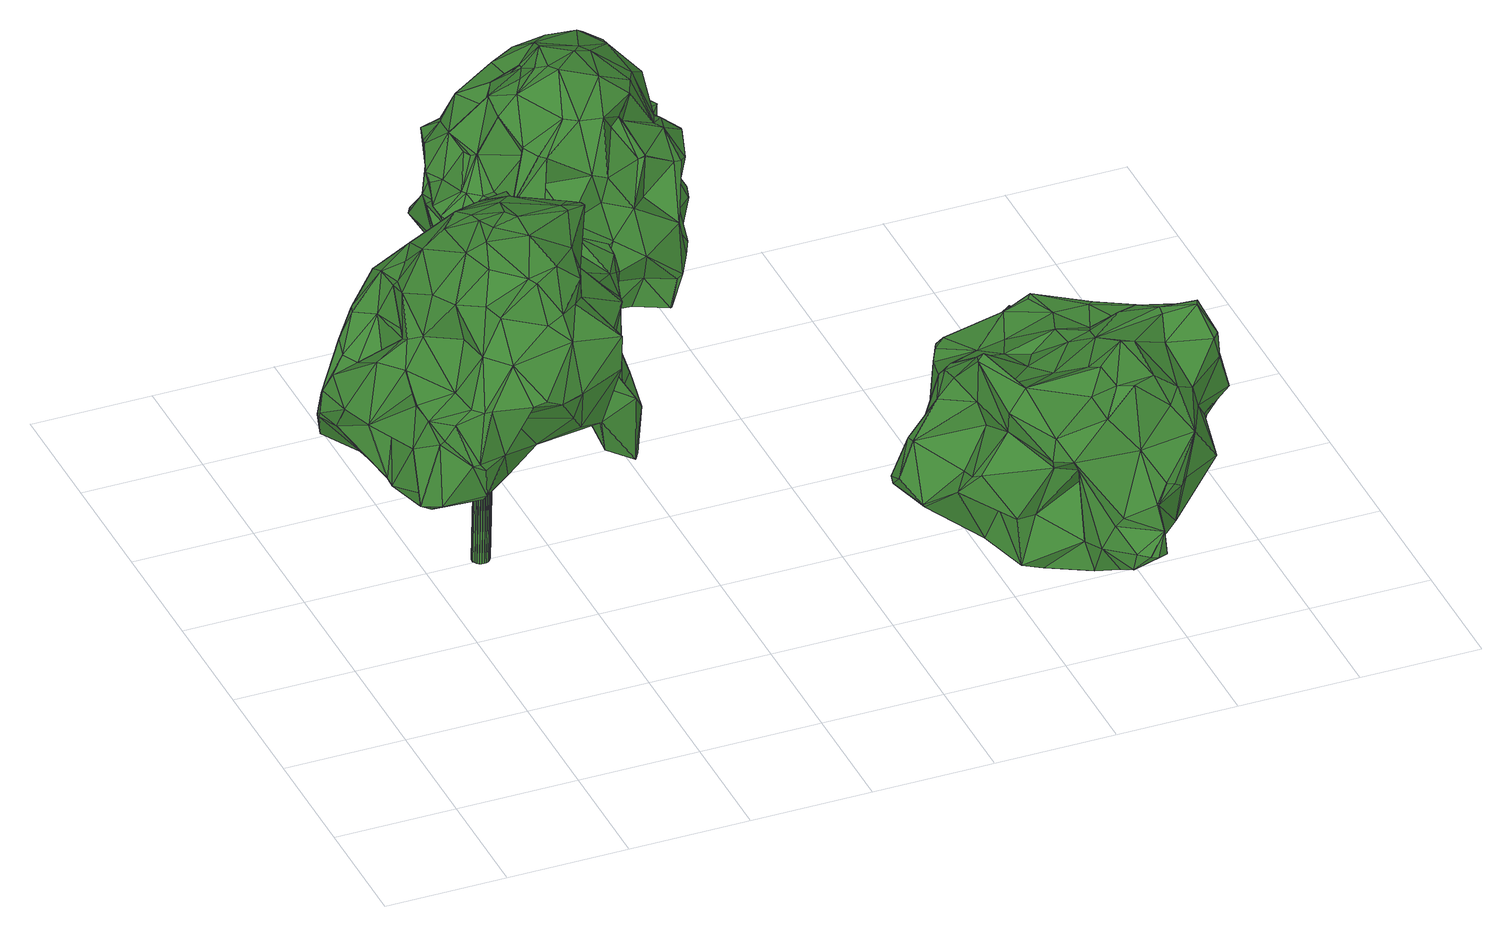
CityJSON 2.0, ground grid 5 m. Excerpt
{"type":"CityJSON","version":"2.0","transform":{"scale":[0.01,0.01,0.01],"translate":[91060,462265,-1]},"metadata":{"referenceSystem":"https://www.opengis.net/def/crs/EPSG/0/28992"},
"CityObjects":{
"tree1":{"type":"SolitaryVegetationObject","attributes":{"gtid":133,"crown_width_m":12.19,"crown_median_z":8.78,"trunk_H_m":8.76,"trunk_DBH_m":0.716,"trunk_radius_m":0.358,"trunk_base_height_m":0.02,"original_gtid":"137"},"geometry":[{"type":"Solid","lod":"3","boundaries":[[[[0,1,2]],[[3,4,5]],[[6,7,8]],[[9,10,11]],[[12,13,14]],[[15,16,17]],[[18,19,20]],[[21,20,19]],[[22,23,24]],[[25,26,27]],[[28,29,30]],[[31,32,33]],[[34,35,5]],[[36,37,38]],[[39,40,41]],[[42,43,44]],[[45,46,47]],[[48,49,50]],[[51,52,53]],[[54,55,0]],[[56,57,58]],[[59,57,56]],[[15,17,60]],[[61,62,63]],[[64,65,8]],[[64,8,66]],[[4,3,67]],[[68,69,70]],[[71,72,73]],[[61,5,74]],[[51,75,76]],[[77,78,79]],[[80,81,82]],[[83,84,85]],[[43,86,44]],[[67,31,33]],[[67,3,31]],[[87,88,89]],[[90,91,92]],[[93,94,95]],[[96,97,23]],[[96,23,22]],[[4,98,99]],[[100,101,102]],[[103,83,85]],[[73,104,105]],[[106,22,107]],[[94,108,109]],[[108,110,111]],[[112,113,114]],[[115,106,116]],[[117,103,85]],[[24,118,119]],[[18,20,120]],[[121,18,120]],[[103,122,123]],[[124,65,125]],[[43,41,40]],[[126,127,80]],[[127,126,128]],[[40,86,43]],[[129,130,39]],[[131,132,133]],[[134,135,69]],[[136,135,134]],[[137,138,139]],[[47,140,45]],[[133,141,131]],[[142,143,144]],[[42,145,43]],[[30,131,28]],[[146,147,148]],[[148,32,31]],[[149,150,151]],[[30,150,131]],[[39,130,40]],[[152,153,55]],[[82,154,80]],[[112,155,113]],[[156,145,154]],[[44,86,40]],[[13,12,78]],[[157,21,158]],[[159,81,80]],[[160,161,47]],[[115,116,134]],[[162,65,124]],[[163,164,165]],[[107,116,106]],[[115,69,68]],[[134,69,115]],[[18,151,150]],[[156,154,166]],[[150,30,18]],[[149,151,11]],[[21,167,139]],[[21,139,168]],[[134,163,169]],[[9,121,120]],[[11,151,121]],[[11,121,9]],[[18,121,151]],[[170,76,100]],[[47,46,160]],[[150,149,132]],[[150,132,131]],[[32,171,33]],[[165,164,172]],[[110,108,94]],[[136,134,169]],[[14,46,45]],[[163,165,144]],[[169,163,144]],[[173,74,174]],[[175,176,102]],[[120,177,9]],[[97,177,120]],[[25,27,178]],[[179,180,181]],[[115,127,106]],[[144,165,142]],[[105,71,73]],[[178,161,25]],[[182,183,184]],[[105,185,71]],[[186,187,87]],[[116,119,134]],[[163,134,119]],[[188,37,36]],[[179,130,180]],[[9,177,189]],[[146,5,35]],[[68,127,115]],[[169,188,117]],[[190,12,191]],[[62,192,63]],[[193,194,178]],[[5,4,74]],[[195,181,180]],[[191,17,16]],[[196,84,135]],[[174,25,161]],[[129,197,130]],[[190,38,198]],[[182,199,137]],[[63,182,61]],[[28,200,201]],[[28,131,200]],[[131,141,200]],[[38,202,15]],[[191,16,190]],[[202,190,16]],[[198,38,37]],[[38,15,36]],[[203,204,205]],[[128,205,204]],[[132,149,206]],[[201,29,28]],[[66,207,64]],[[160,208,14]],[[149,11,206]],[[55,153,209]],[[200,210,201]],[[211,51,49]],[[212,49,51]],[[114,213,156]],[[48,84,83]],[[185,214,10]],[[105,214,185]],[[133,132,214]],[[215,216,217]],[[165,172,142]],[[142,172,20]],[[218,139,138]],[[189,177,92]],[[20,219,120]],[[172,219,20]],[[15,60,36]],[[172,220,219]],[[221,222,2]],[[223,75,224]],[[20,21,168]],[[65,64,209]],[[114,225,41]],[[56,58,226]],[[198,79,190]],[[227,138,79]],[[214,206,10]],[[41,228,39]],[[142,20,168]],[[192,229,137]],[[228,41,225]],[[181,90,230]],[[182,63,199]],[[96,204,92]],[[90,204,230]],[[55,231,152]],[[46,208,160]],[[48,232,84]],[[48,83,123]],[[36,122,188]],[[233,234,235]],[[50,81,48]],[[15,202,16]],[[236,237,211]],[[225,238,228]],[[41,213,114]],[[223,100,75]],[[171,66,8]],[[0,239,54]],[[161,160,13]],[[122,36,60]],[[64,1,209]],[[127,128,106]],[[160,14,13]],[[104,73,240]],[[99,98,187]],[[102,101,89]],[[195,180,130]],[[51,241,212]],[[74,26,174]],[[242,56,54]],[[243,233,221]],[[41,43,213]],[[92,204,90]],[[17,191,244]],[[45,245,246]],[[93,110,94]],[[247,109,248]],[[113,249,226]],[[99,187,74]],[[74,187,26]],[[126,80,154]],[[209,0,55]],[[145,42,250]],[[126,250,42]],[[10,206,11]],[[172,164,118]],[[178,194,161]],[[47,161,194]],[[14,208,46]],[[148,31,146]],[[251,81,50]],[[166,81,251]],[[235,252,253]],[[235,253,221]],[[63,192,199]],[[198,143,227]],[[32,148,254]],[[162,255,65]],[[232,80,256]],[[232,256,70]],[[162,6,255]],[[162,102,6]],[[93,58,110]],[[71,257,72]],[[120,219,220]],[[93,226,58]],[[5,146,3]],[[31,3,146]],[[8,255,6]],[[258,128,126]],[[124,152,231]],[[226,95,228]],[[93,95,226]],[[259,260,248]],[[195,248,260]],[[231,162,124]],[[261,44,179]],[[261,179,181]],[[7,262,171]],[[7,171,8]],[[54,231,55]],[[97,96,92]],[[137,229,138]],[[79,138,229]],[[123,211,49]],[[123,49,48]],[[157,184,183]],[[114,113,226]],[[245,244,246]],[[127,256,80]],[[118,164,119]],[[254,148,243]],[[254,243,221]],[[38,190,202]],[[192,62,77]],[[199,192,137]],[[259,263,189]],[[100,76,75]],[[136,196,135]],[[171,262,33]],[[104,264,105]],[[43,145,213]],[[12,190,78]],[[114,226,238]],[[210,141,233]],[[188,169,143]],[[49,212,50]],[[181,203,261]],[[54,239,242]],[[158,21,265]],[[266,249,215]],[[113,215,249]],[[223,101,100]],[[259,91,90]],[[257,263,259]],[[257,259,109]],[[64,207,267]],[[77,13,78]],[[248,197,247]],[[209,1,0]],[[8,65,255]],[[39,95,129]],[[228,95,39]],[[79,78,190]],[[102,162,217]],[[158,265,30]],[[24,107,22]],[[235,104,240]],[[235,240,252]],[[254,171,32]],[[9,268,10]],[[185,10,268]],[[12,14,246]],[[12,246,191]],[[239,0,2]],[[239,2,222]],[[269,221,2]],[[34,184,35]],[[241,76,170]],[[227,79,198]],[[158,30,29]],[[171,207,66]],[[171,267,207]],[[171,254,267]],[[141,210,200]],[[109,111,72]],[[270,13,271]],[[222,221,253]],[[122,272,188]],[[203,181,230]],[[196,169,117]],[[128,203,205]],[[126,154,250]],[[152,125,153]],[[124,125,152]],[[209,125,65]],[[153,125,209]],[[233,235,221]],[[106,128,22]],[[261,203,128]],[[261,128,258]],[[273,210,233]],[[273,233,243]],[[274,24,23]],[[156,213,145]],[[40,130,179]],[[40,179,44]],[[102,217,100]],[[231,266,162]],[[215,162,266]],[[195,260,181]],[[181,260,90]],[[259,90,260]],[[132,206,214]],[[123,236,211]],[[37,188,143]],[[37,143,198]],[[170,100,217]],[[170,217,216]],[[27,186,178]],[[45,246,14]],[[33,262,67]],[[189,263,268]],[[185,268,263]],[[145,250,154]],[[42,261,258]],[[175,88,187]],[[34,61,184]],[[95,94,247]],[[270,271,174]],[[25,174,26]],[[109,72,257]],[[185,257,71]],[[120,220,97]],[[275,249,266]],[[228,238,226]],[[51,211,52]],[[128,204,22]],[[7,98,262]],[[148,210,273]],[[243,148,273]],[[147,210,148]],[[276,210,147]],[[29,201,210]],[[276,29,210]],[[51,76,241]],[[224,75,51]],[[51,53,224]],[[257,185,263]],[[237,52,211]],[[18,30,265]],[[147,146,35]],[[147,35,276]],[[215,217,162]],[[13,77,271]],[[158,35,157]],[[29,35,158]],[[276,35,29]],[[168,218,142]],[[77,229,192]],[[79,229,77]],[[122,60,123]],[[123,60,236]],[[112,114,251]],[[114,156,251]],[[277,97,220]],[[277,220,172]],[[259,248,109]],[[222,242,239]],[[267,269,2]],[[247,94,109]],[[95,197,129]],[[189,91,259]],[[92,91,189]],[[130,197,195]],[[248,195,197]],[[95,247,197]],[[74,4,99]],[[241,170,216]],[[113,216,215]],[[67,262,4]],[[58,57,110]],[[110,57,59]],[[137,139,167]],[[19,18,265]],[[19,265,21]],[[107,119,116]],[[23,97,277]],[[172,118,277]],[[163,119,164]],[[24,119,107]],[[278,236,60]],[[278,60,17]],[[182,184,61]],[[26,186,27]],[[187,186,26]],[[218,168,139]],[[143,218,227]],[[143,142,218]],[[246,244,191]],[[226,279,56]],[[275,226,249]],[[53,52,280]],[[237,280,52]],[[266,231,275]],[[70,135,84]],[[69,135,70]],[[61,281,62]],[[173,174,281]],[[173,281,61]],[[21,157,282]],[[21,282,167]],[[157,183,282]],[[34,5,61]],[[7,187,98]],[[258,126,42]],[[48,81,159]],[[133,264,141]],[[233,141,264]],[[233,264,234]],[[234,264,235]],[[104,235,264]],[[214,105,264]],[[214,264,133]],[[48,80,232]],[[48,159,80]],[[166,82,81]],[[70,256,68]],[[127,68,256]],[[175,102,89]],[[84,117,85]],[[196,117,84]],[[82,166,154]],[[89,88,175]],[[123,83,103]],[[84,232,70]],[[7,176,175]],[[251,156,166]],[[278,237,236]],[[275,231,279]],[[275,279,226]],[[178,87,193]],[[88,87,187]],[[59,242,252]],[[252,111,59]],[[167,183,137]],[[182,137,183]],[[183,167,282]],[[111,110,59]],[[59,56,242]],[[54,279,231]],[[56,279,54]],[[189,268,9]],[[223,283,193]],[[224,283,223]],[[140,283,224]],[[269,254,221]],[[242,253,252]],[[222,253,242]],[[173,61,74]],[[144,284,169]],[[143,169,284]],[[143,284,144]],[[175,187,7]],[[35,184,157]],[[6,176,7]],[[96,22,204]],[[186,87,178]],[[97,92,177]],[[136,169,196]],[[45,285,245]],[[274,23,118]],[[274,118,24]],[[23,286,118]],[[64,267,1]],[[227,218,138]],[[114,238,225]],[[212,155,50]],[[241,155,212]],[[216,155,241]],[[216,113,155]],[[112,251,155]],[[50,155,251]],[[109,108,111]],[[267,254,269]],[[98,4,262]],[[73,111,240]],[[252,240,111]],[[270,161,13]],[[161,270,174]],[[77,62,271]],[[281,174,271]],[[281,271,62]],[[286,277,118]],[[23,277,286]],[[244,280,17]],[[17,280,278]],[[237,278,280]],[[111,73,72]],[[245,280,244]],[[245,53,280]],[[122,103,272]],[[188,272,117]],[[117,272,103]],[[176,6,102]],[[89,101,87]],[[193,101,223]],[[87,101,193]],[[44,287,42]],[[261,287,44]],[[261,42,287]],[[230,204,203]],[[140,47,194]],[[1,267,2]],[[45,140,285]],[[245,285,53]],[[53,285,140]],[[224,53,140]],[[140,194,283]],[[193,283,194]],[[288,289,290]],[[288,290,291]],[[291,290,292]],[[291,292,293]],[[290,289,294]],[[290,294,292]],[[292,294,295]],[[292,295,293]],[[294,289,296]],[[294,296,295]],[[295,296,297]],[[295,297,293]],[[296,289,298]],[[296,298,297]],[[297,298,299]],[[297,299,293]],[[298,289,300]],[[298,300,299]],[[299,300,301]],[[299,301,293]],[[300,289,302]],[[300,302,301]],[[301,302,303]],[[301,303,293]],[[302,289,304]],[[302,304,303]],[[303,304,305]],[[303,305,293]],[[304,289,306]],[[304,306,305]],[[305,306,307]],[[305,307,293]],[[306,289,308]],[[306,308,307]],[[307,308,309]],[[307,309,293]],[[308,289,310]],[[308,310,309]],[[309,310,311]],[[309,311,293]],[[310,289,312]],[[310,312,311]],[[311,312,313]],[[311,313,293]],[[312,289,314]],[[312,314,313]],[[313,314,315]],[[313,315,293]],[[314,289,316]],[[314,316,315]],[[315,316,317]],[[315,317,293]],[[316,289,318]],[[316,318,317]],[[317,318,319]],[[317,319,293]],[[318,289,320]],[[318,320,319]],[[319,320,321]],[[319,321,293]],[[320,289,322]],[[320,322,321]],[[321,322,323]],[[321,323,293]],[[322,289,324]],[[322,324,323]],[[323,324,325]],[[323,325,293]],[[324,289,326]],[[324,326,325]],[[325,326,327]],[[325,327,293]],[[326,289,328]],[[326,328,327]],[[327,328,329]],[[327,329,293]],[[328,289,330]],[[328,330,329]],[[329,330,331]],[[329,331,293]],[[330,289,332]],[[330,332,331]],[[331,332,333]],[[331,333,293]],[[332,289,334]],[[332,334,333]],[[333,334,335]],[[333,335,293]],[[334,289,336]],[[334,336,335]],[[335,336,337]],[[335,337,293]],[[336,289,288]],[[336,288,337]],[[337,288,291]],[[337,291,293]]]]}]},
"tree2":{"type":"SolitaryVegetationObject","attributes":{"gtid":134,"crown_width_m":11.13,"crown_median_z":9.41,"trunk_H_m":9.44,"trunk_DBH_m":0.682,"trunk_radius_m":0.341,"trunk_base_height_m":-0.03,"original_gtid":"138"},"geometry":[{"type":"Solid","lod":"3","boundaries":[[[[338,339,340]],[[341,342,343]],[[344,345,346]],[[347,348,349]],[[350,347,351]],[[352,353,354]],[[352,354,355]],[[356,357,358]],[[359,360,361]],[[359,361,362]],[[363,364,365]],[[366,367,368]],[[339,338,369]],[[370,371,357]],[[372,346,345]],[[373,374,375]],[[376,377,378]],[[379,380,381]],[[362,382,383]],[[384,385,386]],[[376,387,388]],[[389,390,391]],[[392,388,387]],[[393,394,395]],[[396,359,397]],[[396,360,359]],[[398,399,400]],[[400,399,401]],[[402,403,404]],[[404,403,405]],[[406,407,340]],[[373,408,409]],[[347,349,410]],[[353,411,412]],[[394,413,395]],[[414,415,416]],[[417,416,415]],[[389,418,419]],[[362,420,359]],[[421,422,423]],[[424,425,426]],[[427,425,424]],[[428,429,430]],[[431,429,428]],[[432,433,434]],[[435,436,437]],[[438,439,440]],[[441,442,443]],[[444,445,446]],[[447,399,398]],[[362,361,382]],[[448,382,449]],[[450,451,352]],[[444,446,427]],[[375,452,453]],[[448,449,454]],[[364,455,365]],[[427,446,425]],[[456,457,429]],[[458,453,452]],[[459,378,460]],[[461,374,373]],[[458,360,453]],[[453,360,391]],[[462,463,464]],[[401,399,447]],[[350,401,447]],[[389,465,466]],[[419,418,465]],[[467,468,402]],[[467,469,468]],[[470,452,374]],[[375,374,452]],[[384,437,471]],[[471,437,436]],[[452,470,449]],[[452,449,458]],[[472,473,474]],[[472,474,475]],[[389,419,465]],[[422,421,476]],[[458,449,382]],[[477,478,479]],[[479,480,477]],[[382,361,458]],[[360,458,361]],[[431,481,482]],[[455,364,483]],[[484,445,485]],[[486,479,478]],[[487,358,357]],[[414,488,432]],[[442,456,489]],[[490,491,447]],[[369,492,371]],[[493,374,494]],[[495,453,390]],[[496,435,497]],[[436,435,496]],[[371,498,499]],[[500,501,502]],[[503,433,504]],[[434,433,503]],[[505,503,506]],[[500,507,501]],[[499,507,369]],[[508,509,434]],[[384,497,435]],[[400,401,510]],[[442,426,511]],[[388,377,376]],[[344,405,403]],[[412,356,392]],[[412,392,387]],[[512,513,444]],[[439,455,514]],[[396,391,360]],[[515,516,517]],[[375,518,373]],[[386,497,384]],[[519,520,521]],[[522,348,523]],[[524,505,506]],[[386,484,525]],[[485,525,484]],[[526,527,528]],[[355,354,529]],[[495,408,518]],[[428,430,530]],[[461,531,374]],[[532,533,534]],[[517,516,372]],[[379,535,404]],[[485,445,444]],[[536,537,404]],[[513,538,539]],[[540,541,538]],[[542,373,409]],[[371,499,369]],[[435,437,384]],[[543,480,544]],[[514,480,543]],[[545,546,543]],[[547,546,545]],[[547,545,543]],[[495,518,453]],[[453,518,375]],[[352,526,548]],[[549,550,551]],[[551,550,467]],[[506,552,475]],[[347,487,351]],[[451,553,353]],[[424,554,555]],[[342,341,383]],[[404,405,379]],[[556,557,558]],[[508,434,533]],[[559,529,560]],[[561,417,415]],[[493,562,472]],[[563,493,472]],[[475,474,506]],[[473,506,474]],[[524,564,505]],[[519,565,450]],[[520,519,450]],[[525,485,539]],[[477,480,483]],[[441,443,457]],[[457,443,566]],[[455,480,514]],[[565,502,501]],[[383,510,342]],[[496,546,547]],[[473,494,531]],[[551,467,402]],[[465,381,466]],[[340,397,359]],[[472,494,473]],[[542,567,364]],[[568,567,542]],[[489,554,442]],[[380,569,405]],[[456,570,489]],[[427,424,557]],[[384,471,385]],[[567,483,364]],[[373,571,461]],[[542,571,373]],[[539,541,505]],[[540,534,533]],[[483,567,477]],[[572,489,570]],[[573,574,473]],[[573,473,531]],[[575,355,572]],[[536,397,407]],[[482,456,429]],[[344,380,405]],[[484,511,426]],[[484,576,511]],[[477,577,478]],[[414,348,522]],[[563,366,470]],[[525,578,421]],[[364,571,542]],[[579,408,389]],[[541,434,503]],[[541,503,505]],[[459,376,378]],[[517,431,428]],[[386,385,576]],[[484,386,576]],[[370,580,498]],[[370,498,371]],[[466,577,389]],[[512,444,427]],[[415,581,561]],[[352,548,450]],[[416,582,460]],[[541,533,434]],[[433,583,552]],[[432,434,509]],[[432,509,414]],[[340,407,397]],[[369,584,492]],[[338,584,369]],[[566,530,430]],[[517,428,515]],[[585,501,499]],[[486,346,479]],[[544,586,543]],[[352,355,526]],[[515,587,516]],[[401,342,510]],[[539,538,541]],[[339,588,406]],[[369,588,339]],[[589,547,543]],[[492,590,371]],[[486,478,577]],[[486,577,466]],[[382,448,510]],[[414,416,348]],[[582,416,417]],[[576,591,511]],[[432,583,433]],[[578,525,592]],[[483,480,455]],[[462,338,340]],[[414,522,488]],[[426,425,446]],[[442,511,591]],[[443,586,544]],[[593,480,594]],[[549,502,565]],[[595,468,596]],[[356,411,553]],[[520,450,548]],[[404,597,536]],[[397,536,597]],[[497,423,476]],[[350,523,347]],[[447,523,350]],[[522,523,488]],[[391,390,453]],[[392,358,410]],[[347,410,358]],[[466,381,380]],[[523,348,598]],[[347,598,348]],[[482,481,599]],[[573,394,574]],[[400,510,448]],[[382,510,383]],[[543,546,514]],[[531,600,394]],[[438,394,600]],[[394,440,413]],[[549,551,537]],[[499,501,507]],[[528,599,520]],[[412,601,529]],[[595,481,431]],[[570,528,527]],[[570,527,575]],[[406,340,339]],[[521,602,519]],[[413,440,546]],[[563,367,366]],[[531,494,374]],[[363,438,571]],[[363,571,364]],[[546,496,476]],[[546,476,413]],[[549,565,550]],[[519,550,565]],[[403,402,468]],[[497,386,423]],[[383,463,362]],[[603,447,398]],[[595,431,517]],[[517,372,595]],[[589,543,586]],[[589,586,547]],[[496,547,436]],[[424,604,557]],[[469,602,596]],[[521,596,602]],[[469,596,468]],[[580,605,606]],[[422,476,423]],[[603,398,607]],[[603,607,608]],[[456,442,441]],[[380,344,486]],[[490,603,608]],[[506,609,524]],[[473,609,506]],[[408,495,390]],[[408,390,389]],[[410,610,392]],[[388,392,610]],[[573,531,394]],[[477,568,577]],[[477,567,568]],[[562,494,472]],[[493,494,562]],[[512,538,513]],[[456,441,457]],[[385,471,611]],[[535,597,404]],[[520,548,526]],[[526,528,520]],[[373,518,408]],[[351,343,342]],[[568,579,577]],[[542,579,568]],[[575,572,570]],[[600,612,571]],[[438,600,571]],[[351,487,590]],[[464,613,341]],[[557,460,582]],[[557,582,558]],[[600,531,612]],[[389,614,418]],[[391,614,389]],[[615,489,572]],[[615,554,489]],[[440,394,438]],[[402,404,537]],[[402,537,551]],[[577,579,389]],[[380,486,466]],[[513,485,444]],[[513,539,485]],[[579,409,408]],[[451,353,352]],[[439,365,455]],[[356,616,370]],[[580,370,616]],[[563,472,475]],[[575,526,355]],[[436,586,471]],[[547,586,436]],[[443,471,586]],[[591,576,611]],[[417,558,582]],[[556,558,417]],[[377,617,378]],[[578,618,395]],[[393,395,618]],[[531,461,612]],[[571,612,461]],[[570,456,482]],[[607,398,368]],[[595,345,468]],[[372,345,595]],[[460,557,619]],[[460,619,459]],[[564,524,609]],[[564,609,618]],[[512,620,538]],[[621,491,583]],[[447,491,621]],[[400,368,398]],[[448,368,400]],[[475,367,563]],[[374,493,470]],[[493,563,470]],[[591,622,443]],[[611,443,622]],[[611,622,591]],[[475,607,368]],[[406,623,537]],[[475,368,367]],[[438,365,439]],[[363,365,438]],[[514,546,439]],[[440,439,546]],[[460,610,348]],[[380,379,569]],[[349,348,610]],[[549,537,502]],[[407,537,536]],[[406,537,407]],[[460,348,416]],[[624,512,581]],[[370,357,356]],[[593,594,515]],[[450,605,451]],[[585,606,605]],[[451,605,580]],[[501,605,565]],[[565,605,450]],[[385,611,576]],[[569,379,405]],[[553,616,356]],[[376,601,387]],[[412,387,601]],[[553,451,616]],[[580,616,451]],[[393,574,394]],[[508,414,509]],[[540,533,541]],[[433,625,504]],[[607,552,608]],[[475,552,607]],[[338,462,626]],[[503,504,506]],[[579,542,409]],[[504,625,506]],[[618,574,393]],[[433,552,625]],[[506,625,552]],[[566,430,457]],[[430,429,457]],[[526,575,527]],[[379,381,535]],[[614,391,396]],[[421,423,525]],[[468,345,403]],[[540,538,620]],[[614,396,397]],[[410,349,610]],[[347,523,598]],[[502,588,500]],[[583,491,552]],[[566,515,530]],[[347,358,487]],[[516,587,372]],[[490,608,491]],[[608,552,491]],[[507,500,588]],[[507,588,369]],[[521,595,596]],[[595,521,520]],[[519,602,550]],[[467,550,602]],[[467,602,469]],[[341,613,383]],[[508,533,581]],[[581,533,532]],[[581,415,508]],[[508,415,414]],[[356,412,411]],[[383,613,463]],[[464,463,613]],[[447,488,523]],[[621,488,447]],[[583,432,488]],[[621,583,488]],[[426,442,554]],[[426,554,424]],[[353,553,411]],[[529,559,355]],[[572,355,559]],[[431,482,429]],[[501,585,605]],[[479,587,480]],[[486,344,346]],[[392,356,358]],[[587,515,594]],[[470,454,449]],[[470,366,454]],[[591,443,442]],[[556,427,557]],[[512,427,556]],[[624,620,512]],[[581,512,556]],[[561,556,417]],[[581,532,624]],[[581,556,561]],[[505,627,539]],[[564,627,505]],[[403,345,344]],[[566,443,593]],[[566,593,515]],[[560,619,559]],[[459,619,560]],[[484,446,445]],[[426,446,484]],[[615,555,554]],[[590,487,357]],[[590,357,371]],[[395,413,421]],[[395,421,578]],[[476,421,413]],[[476,496,497]],[[620,624,534]],[[620,534,540]],[[624,532,534]],[[544,593,443]],[[465,535,381]],[[418,535,465]],[[614,397,597]],[[614,597,418]],[[535,418,597]],[[529,601,560]],[[544,480,593]],[[617,460,378]],[[376,560,601]],[[574,618,609]],[[574,609,473]],[[492,343,590]],[[351,590,343]],[[619,557,604]],[[572,559,615]],[[615,559,619]],[[555,604,424]],[[376,459,560]],[[615,604,555]],[[615,619,604]],[[520,599,481]],[[502,537,623]],[[502,623,588]],[[406,588,623]],[[341,343,492]],[[520,481,595]],[[525,423,386]],[[482,599,570]],[[401,350,628]],[[401,628,342]],[[570,599,528]],[[460,617,610]],[[388,617,377]],[[338,626,584]],[[610,617,388]],[[462,464,626]],[[464,492,626]],[[464,341,492]],[[492,584,626]],[[351,628,350]],[[463,462,420]],[[463,420,362]],[[603,490,447]],[[342,628,351]],[[346,372,587]],[[346,587,479]],[[539,592,525]],[[564,592,627]],[[539,627,592]],[[618,592,564]],[[578,592,618]],[[340,420,462]],[[359,420,340]],[[529,354,412]],[[353,412,354]],[[587,594,480]],[[471,443,611]],[[428,530,515]],[[585,499,606]],[[580,606,498]],[[499,498,606]],[[368,448,454]],[[368,454,366]],[[629,630,631]],[[629,631,632]],[[632,631,633]],[[632,633,634]],[[631,630,635]],[[631,635,633]],[[633,635,636]],[[633,636,634]],[[635,630,637]],[[635,637,636]],[[636,637,638]],[[636,638,634]],[[637,630,639]],[[637,639,638]],[[638,639,640]],[[638,640,634]],[[639,630,641]],[[639,641,640]],[[640,641,642]],[[640,642,634]],[[641,630,643]],[[641,643,642]],[[642,643,644]],[[642,644,634]],[[643,630,645]],[[643,645,644]],[[644,645,646]],[[644,646,634]],[[645,630,647]],[[645,647,646]],[[646,647,648]],[[646,648,634]],[[647,630,649]],[[647,649,648]],[[648,649,650]],[[648,650,634]],[[649,630,651]],[[649,651,650]],[[650,651,652]],[[650,652,634]],[[651,630,653]],[[651,653,652]],[[652,653,654]],[[652,654,634]],[[653,630,655]],[[653,655,654]],[[654,655,656]],[[654,656,634]],[[655,630,657]],[[655,657,656]],[[656,657,658]],[[656,658,634]],[[657,630,659]],[[657,659,658]],[[658,659,660]],[[658,660,634]],[[659,630,661]],[[659,661,660]],[[660,661,662]],[[660,662,634]],[[661,630,663]],[[661,663,662]],[[662,663,664]],[[662,664,634]],[[663,630,665]],[[663,665,664]],[[664,665,666]],[[664,666,634]],[[665,630,667]],[[665,667,666]],[[666,667,668]],[[666,668,634]],[[667,630,669]],[[667,669,668]],[[668,669,670]],[[668,670,634]],[[669,630,671]],[[669,671,670]],[[670,671,672]],[[670,672,634]],[[671,630,673]],[[671,673,672]],[[672,673,674]],[[672,674,634]],[[673,630,675]],[[673,675,674]],[[674,675,676]],[[674,676,634]],[[675,630,677]],[[675,677,676]],[[676,677,678]],[[676,678,634]],[[677,630,629]],[[677,629,678]],[[678,629,632]],[[678,632,634]]]]}]},
"tree3":{"type":"SolitaryVegetationObject","attributes":{"gtid":238,"crown_width_m":13.62,"crown_median_z":3.72,"trunk_H_m":3.78,"trunk_DBH_m":0.449,"trunk_radius_m":0.224,"trunk_base_height_m":-0.06,"original_gtid":"243"},"geometry":[{"type":"Solid","lod":"3","boundaries":[[[[679,680,681]],[[682,683,684]],[[682,684,685]],[[686,687,688]],[[689,688,687]],[[690,691,692]],[[693,694,695]],[[696,697,698]],[[696,699,697]],[[700,701,697]],[[702,703,704]],[[705,706,707]],[[708,709,686]],[[710,711,712]],[[713,714,715]],[[716,717,718]],[[719,720,721]],[[722,723,724]],[[725,726,727]],[[728,695,694]],[[684,729,730]],[[731,732,733]],[[734,735,736]],[[734,720,735]],[[711,737,738]],[[739,700,740]],[[705,693,741]],[[742,743,695]],[[744,745,715]],[[744,715,746]],[[747,748,749]],[[750,751,752]],[[753,754,755]],[[710,756,757]],[[710,757,758]],[[759,760,758]],[[761,691,690]],[[762,747,683]],[[763,764,765]],[[766,767,768]],[[694,693,705]],[[769,770,771]],[[769,771,714]],[[772,773,774]],[[775,738,776]],[[684,730,767]],[[766,685,684]],[[766,684,767]],[[712,777,756]],[[778,687,779]],[[739,701,700]],[[714,690,769]],[[780,741,693]],[[769,781,770]],[[756,739,757]],[[782,783,784]],[[782,784,705]],[[740,759,758]],[[785,786,787]],[[706,741,780]],[[788,789,790]],[[683,791,762]],[[792,793,794]],[[783,795,763]],[[779,687,686]],[[726,784,783]],[[796,682,685]],[[770,781,797]],[[740,757,739]],[[786,798,799]],[[687,800,689]],[[778,800,687]],[[734,801,802]],[[709,803,686]],[[804,805,806]],[[802,779,803]],[[708,686,688]],[[712,756,710]],[[752,751,754]],[[690,692,807]],[[808,809,810]],[[728,811,695]],[[752,812,731]],[[790,692,691]],[[813,711,738]],[[813,738,814]],[[796,815,682]],[[700,816,740]],[[817,818,778]],[[817,778,746]],[[758,757,740]],[[819,820,709]],[[821,822,724]],[[823,724,822]],[[779,686,803]],[[746,736,744]],[[824,754,680]],[[824,755,754]],[[756,701,739]],[[808,825,826]],[[705,741,706]],[[727,827,723]],[[727,723,722]],[[828,723,827]],[[724,723,828]],[[829,787,786]],[[829,830,787]],[[831,805,804]],[[707,706,780]],[[712,809,826]],[[743,742,717]],[[743,717,716]],[[707,780,716]],[[743,716,780]],[[743,780,695]],[[695,780,693]],[[832,833,763]],[[726,783,763]],[[737,753,824]],[[707,718,772]],[[702,704,834]],[[728,725,808]],[[728,694,725]],[[822,835,836]],[[822,821,835]],[[837,838,839]],[[835,840,698]],[[841,699,842]],[[698,697,836]],[[684,683,729]],[[774,773,843]],[[810,728,808]],[[844,728,810]],[[751,834,681]],[[702,834,751]],[[843,681,834]],[[845,846,762]],[[847,848,849]],[[792,850,793]],[[839,793,851]],[[744,805,831]],[[700,697,699]],[[796,685,766]],[[724,823,722]],[[734,736,746]],[[806,730,729]],[[852,730,806]],[[804,806,853]],[[713,748,854]],[[788,855,789]],[[847,856,857]],[[858,859,846]],[[762,846,859]],[[860,861,786]],[[842,819,708]],[[709,708,819]],[[830,689,807]],[[761,690,713]],[[714,713,690]],[[682,815,837]],[[862,863,771]],[[818,800,778]],[[719,840,835]],[[719,864,840]],[[865,720,866]],[[827,727,867]],[[803,709,820]],[[868,848,847]],[[729,683,853]],[[747,853,683]],[[869,870,758]],[[711,870,869]],[[688,861,708]],[[808,871,825]],[[711,869,737]],[[758,870,710]],[[711,710,870]],[[744,831,745]],[[734,746,801]],[[774,794,872]],[[843,794,774]],[[715,745,713]],[[831,713,745]],[[831,804,713]],[[846,703,858]],[[802,801,746]],[[696,840,864]],[[696,864,819]],[[828,848,724]],[[750,858,703]],[[873,858,750]],[[762,748,747]],[[812,798,732]],[[812,732,731]],[[788,748,874]],[[847,857,766]],[[747,804,853]],[[806,729,853]],[[873,859,858]],[[789,859,873]],[[855,859,789]],[[703,846,792]],[[774,765,764]],[[768,865,847]],[[768,847,766]],[[698,836,835]],[[722,871,725]],[[769,807,781]],[[690,807,769]],[[747,749,804]],[[713,749,748]],[[804,749,713]],[[849,827,875]],[[828,827,849]],[[865,768,735]],[[865,735,720]],[[714,863,715]],[[771,863,714]],[[842,759,841]],[[876,717,742]],[[718,717,876]],[[812,877,753]],[[779,802,778]],[[708,878,842]],[[805,744,736]],[[788,874,855]],[[726,867,727]],[[789,731,790]],[[873,731,789]],[[879,880,881]],[[875,856,849]],[[861,878,708]],[[875,827,867]],[[750,752,873]],[[731,873,752]],[[866,882,868]],[[830,807,692]],[[821,882,835]],[[785,798,786]],[[859,855,748]],[[859,748,762]],[[733,785,692]],[[876,772,718]],[[842,699,696]],[[842,696,819]],[[760,842,878]],[[760,759,842]],[[819,864,820]],[[840,696,698]],[[882,821,883]],[[882,883,868]],[[770,818,771]],[[713,854,761]],[[826,884,712]],[[688,689,830]],[[704,885,794]],[[785,732,798]],[[803,864,802]],[[820,864,803]],[[716,718,707]],[[760,878,861]],[[847,865,866]],[[695,811,742]],[[719,886,720]],[[830,829,688]],[[861,688,829]],[[829,786,861]],[[725,727,722]],[[832,856,875]],[[836,887,822]],[[774,872,765]],[[825,884,826]],[[836,697,887]],[[682,837,888]],[[843,834,704]],[[773,876,889]],[[876,773,772]],[[703,751,750]],[[702,751,703]],[[869,881,737]],[[890,737,881]],[[880,890,881]],[[880,798,890]],[[891,791,683]],[[792,704,703]],[[843,773,889]],[[814,738,775]],[[837,815,838]],[[849,848,828]],[[843,704,794]],[[892,784,726]],[[701,777,893]],[[733,732,785]],[[726,763,833]],[[726,833,867]],[[839,763,872]],[[837,839,851]],[[735,768,767]],[[776,742,814]],[[796,857,894]],[[856,894,857]],[[814,811,813]],[[893,884,825]],[[763,765,872]],[[866,868,847]],[[791,850,792]],[[733,692,790]],[[797,818,770]],[[767,730,852]],[[868,724,848]],[[862,746,715]],[[876,895,889]],[[772,774,782]],[[701,887,697]],[[701,893,887]],[[822,825,823]],[[887,825,822]],[[823,871,722]],[[826,809,808]],[[808,725,871]],[[862,715,863]],[[823,825,871]],[[742,811,814]],[[814,775,776]],[[851,791,891]],[[877,754,753]],[[813,811,810]],[[813,810,809]],[[791,792,846]],[[681,843,679]],[[839,838,763]],[[794,793,872]],[[854,748,788]],[[731,733,790]],[[824,753,755]],[[868,883,724]],[[821,724,883]],[[787,692,785]],[[787,830,692]],[[763,838,832]],[[841,816,699]],[[734,721,720]],[[771,817,862]],[[844,810,811]],[[844,811,728]],[[763,795,764]],[[802,721,734]],[[864,721,802]],[[864,719,721]],[[767,852,735]],[[847,849,856]],[[867,833,875]],[[777,884,893]],[[855,874,748]],[[788,790,691]],[[788,691,761]],[[854,788,761]],[[852,806,805]],[[735,852,736]],[[832,875,833]],[[852,805,736]],[[776,895,742]],[[876,742,895]],[[895,776,680]],[[679,895,680]],[[843,895,679]],[[889,895,843]],[[764,782,774]],[[781,807,689]],[[772,782,707]],[[797,800,818]],[[746,778,802]],[[795,782,764]],[[862,817,746]],[[771,818,817]],[[781,689,797]],[[689,800,797]],[[783,782,795]],[[835,882,719]],[[760,880,879]],[[758,760,879]],[[700,699,816]],[[796,766,857]],[[839,872,793]],[[776,824,680]],[[738,824,776]],[[737,824,738]],[[753,890,812]],[[737,890,753]],[[812,890,798]],[[752,754,877]],[[752,877,812]],[[681,680,754]],[[681,754,751]],[[796,894,815]],[[815,894,838]],[[704,792,885]],[[809,712,896]],[[891,683,682]],[[711,896,712]],[[832,838,894]],[[856,832,894]],[[756,777,701]],[[793,850,851]],[[791,851,850]],[[887,893,825]],[[707,782,705]],[[892,694,705]],[[694,892,725]],[[726,725,892]],[[712,884,777]],[[851,888,837]],[[891,888,851]],[[759,816,841]],[[759,740,816]],[[809,896,813]],[[711,813,896]],[[891,682,888]],[[845,762,791]],[[845,791,846]],[[794,885,792]],[[892,705,784]],[[758,881,869]],[[879,881,758]],[[861,799,760]],[[860,799,861]],[[760,799,880]],[[798,880,799]],[[860,786,799]],[[866,720,886]],[[882,866,886]],[[882,886,719]],[[897,898,899]],[[897,899,900]],[[900,899,901]],[[900,901,902]],[[899,898,903]],[[899,903,901]],[[901,903,904]],[[901,904,902]],[[903,898,905]],[[903,905,904]],[[904,905,906]],[[904,906,902]],[[905,898,907]],[[905,907,906]],[[906,907,908]],[[906,908,902]],[[907,898,909]],[[907,909,908]],[[908,909,910]],[[908,910,902]],[[909,898,911]],[[909,911,910]],[[910,911,912]],[[910,912,902]],[[911,898,913]],[[911,913,912]],[[912,913,914]],[[912,914,902]],[[913,898,915]],[[913,915,914]],[[914,915,916]],[[914,916,902]],[[915,898,917]],[[915,917,916]],[[916,917,918]],[[916,918,902]],[[917,898,919]],[[917,919,918]],[[918,919,920]],[[918,920,902]],[[919,898,921]],[[919,921,920]],[[920,921,922]],[[920,922,902]],[[921,898,923]],[[921,923,922]],[[922,923,924]],[[922,924,902]],[[923,898,925]],[[923,925,924]],[[924,925,926]],[[924,926,902]],[[925,898,927]],[[925,927,926]],[[926,927,928]],[[926,928,902]],[[927,898,929]],[[927,929,928]],[[928,929,930]],[[928,930,902]],[[929,898,931]],[[929,931,930]],[[930,931,932]],[[930,932,902]],[[931,898,933]],[[931,933,932]],[[932,933,934]],[[932,934,902]],[[933,898,935]],[[933,935,934]],[[934,935,936]],[[934,936,902]],[[935,898,937]],[[935,937,936]],[[936,937,938]],[[936,938,902]],[[937,898,939]],[[937,939,938]],[[938,939,940]],[[938,940,902]],[[939,898,941]],[[939,941,940]],[[940,941,942]],[[940,942,902]],[[941,898,943]],[[941,943,942]],[[942,943,944]],[[942,944,902]],[[943,898,945]],[[943,945,944]],[[944,945,946]],[[944,946,902]],[[945,898,897]],[[945,897,946]],[[946,897,900]],[[946,900,902]]]]}]}
},
"vertices":[
[1208,1127,946],[1188,1212,947],[1147,1251,1039],[1327,1690,1270],[1308,1761,1164],[1202,1826,1262],[1243,1475,872],[1221,1574,960],[1247,1473,874],[574,1280,1684],[655,1277,1716],[693,1440,1702],[767,2055,678],[828,1997,740],[907,2034,583],[487,1990,797],[602,2029,736],[602,2025,735],[662,1602,1648],[712,1684,1546],[529,1729,1460],[776,1833,1483],[254,1394,1193],[374,1425,1251],[257,1590,1069],[1112,1848,801],[1099,1791,919],[1163,1808,777],[1103,1559,1608],[1050,1635,1577],[890,1627,1644],[1327,1631,1258],[1300,1545,1237],[1327,1583,1210],[1017,1825,1213],[1014,1800,1447],[443,1960,820],[439,1975,915],[501,2023,825],[512,923,812],[338,944,793],[500,930,793],[245,1218,740],[326,1018,737],[254,960,808],[896,1926,567],[933,2027,581],[1010,1950,614],[372,1616,781],[512,1641,768],[549,1437,794],[709,1618,788],[692,1715,812],[806,1794,795],[1035,1053,928],[1172,1047,726],[929,998,970],[914,947,1154],[878,953,1052],[915,951,1157],[469,1944,800],[1040,2007,1236],[976,2032,1005],[983,2072,1224],[1277,1359,903],[1296,1413,765],[1261,1414,939],[1351,1705,1168],[77,1537,900],[78,1557,901],[119,1626,756],[798,1118,1586],[819,1062,1424],[880,1061,1460],[1181,1858,1105],[904,1617,766],[784,1520,796],[911,2020,980],[701,2046,837],[659,2003,992],[255,1396,717],[463,1419,833],[274,1373,713],[290,1722,735],[224,1688,743],[268,1754,706],[310,950,792],[1102,1730,745],[1038,1715,793],[1014,1645,756],[471,1143,1156],[531,1201,1349],[406,1303,1330],[662,1055,1046],[689,889,1192],[602,962,948],[364,1359,1294],[393,1477,1424],[1203,1616,994],[1151,1721,1126],[910,1584,794],[1024,1603,730],[1086,1475,920],[296,1792,683],[990,1157,1537],[896,1160,1614],[114,1374,1027],[151,1576,1048],[743,890,1203],[648,993,1328],[814,906,1161],[902,1018,1355],[535,1254,882],[719,1210,873],[578,1123,793],[77,1524,926],[111,1584,981],[265,1758,708],[369,1664,1215],[218,1643,1081],[493,1513,1577],[583,1521,1641],[330,1821,692],[340,1799,690],[1176,1175,724],[1205,1165,730],[246,1271,744],[116,1455,900],[199,1339,956],[502,909,938],[449,911,968],[1035,1458,1669],[827,1380,1723],[1048,1416,1669],[107,1590,968],[121,1629,758],[237,1665,827],[847,1960,1204],[793,1879,1135],[699,1841,1352],[911,1797,710],[1140,1473,1634],[430,1857,1286],[455,1901,1038],[361,1825,1183],[304,1205,745],[1211,1724,1310],[1123,1683,1275],[1257,1500,1271],[794,1433,1718],[820,1544,1685],[689,1503,1687],[1209,1120,697],[1211,1118,701],[269,1360,713],[615,1361,868],[398,1196,776],[983,1872,1486],[836,1752,1562],[330,1601,811],[961,2000,618],[1032,1882,722],[1112,1271,835],[236,1725,1097],[300,1748,1191],[310,1779,1190],[395,1315,830],[798,1877,1394],[620,1851,1364],[246,1805,935],[786,1518,800],[1266,1484,1012],[405,1712,1373],[983,1922,1024],[1065,1845,901],[1031,1674,946],[1193,1500,920],[451,1315,1503],[1191,1793,744],[357,1015,1028],[368,998,1052],[332,1067,1109],[999,2037,1250],[914,1863,1414],[972,1859,1434],[769,1134,1607],[1143,1792,789],[1100,1751,917],[330,1879,909],[494,1192,1522],[633,2110,843],[680,2059,661],[925,2055,1021],[1099,1731,740],[1030,1878,720],[405,976,1127],[237,1702,762],[477,911,970],[470,1992,949],[979,2071,1226],[1143,1516,1617],[1126,1548,1595],[540,2034,803],[319,1159,1126],[337,1307,1191],[395,1275,1124],[717,1352,1718],[1266,1406,959],[933,2029,586],[1249,1174,870],[1090,1490,1434],[545,1690,771],[625,1455,758],[356,1057,760],[834,1283,1695],[905,1315,992],[734,1435,907],[928,1396,976],[567,1810,1241],[475,1642,1442],[421,1586,1401],[1213,1277,1293],[1109,1157,1233],[1022,1602,725],[901,1731,727],[605,1032,805],[786,1093,869],[622,1940,1080],[635,1011,820],[864,1972,1026],[321,1157,1129],[1065,1091,770],[222,1513,746],[1078,1368,1427],[1015,1323,1495],[1010,1195,1422],[479,1867,822],[608,1796,821],[616,1039,807],[1098,1162,1001],[952,1112,1457],[707,1488,792],[1097,1008,1184],[1155,1367,1342],[671,2030,696],[766,1988,695],[735,2024,677],[550,967,1158],[520,970,1158],[883,1164,1000],[249,1270,740],[483,1235,807],[1107,1024,1324],[1111,1127,1285],[1251,1391,1234],[1273,1433,772],[218,1469,748],[656,1138,1452],[282,1311,917],[557,1075,1342],[486,1014,1155],[289,1117,963],[1331,1656,1158],[605,1165,1502],[1015,1300,1580],[815,1749,1560],[985,1188,996],[1263,1405,962],[650,1239,1615],[1146,1358,1166],[849,1884,785],[908,1991,976],[294,1794,687],[1107,1416,1369],[337,1519,1041],[975,1134,991],[988,1620,1487],[416,1622,1364],[602,1897,848],[1031,1056,926],[697,1898,819],[989,1987,1013],[838,1864,1420],[959,1755,740],[322,1692,1053],[889,1865,687],[410,1447,1251],[353,1058,764],[761,1502,101],[725,1502,102],[760,1511,102],[775,1490,978],[774,1499,978],[739,1491,978],[756,1519,102],[771,1508,978],[751,1527,102],[765,1516,978],[743,1533,102],[758,1521,978],[735,1536,102],[749,1525,979],[726,1538,103],[740,1526,979],[716,1537,103],[730,1525,979],[708,1533,103],[722,1522,979],[700,1528,103],[714,1516,979],[694,1520,103],[709,1509,979],[691,1512,103],[705,1500,979],[689,1502,103],[704,1491,979],[690,1493,102],[705,1482,979],[694,1485,102],[708,1473,979],[699,1477,102],[714,1466,978],[707,1471,102],[721,1460,978],[715,1467,102],[730,1456,978],[725,1466,102],[739,1455,978],[734,1467,101],[748,1456,978],[743,1471,101],[757,1459,978],[750,1476,101],[764,1465,978],[756,1484,101],[770,1472,978],[760,1492,101],[774,1481,978],
[1721,1985,1358],[1753,1994,1349],[1744,2144,1407],[1422,1926,1397],[1364,1938,1418],[1399,1935,1287],[1684,2521,1025],[1770,2436,917],[1646,2622,938],[1116,1848,1074],[1007,1944,1018],[1009,1882,985],[1161,1926,1283],[1252,1892,1260],[1425,2033,909],[1423,1976,886],[1296,2023,916],[1326,2146,887],[1400,1848,844],[1365,1866,967],[1247,1925,948],[1713,2172,1419],[1675,2298,1582],[1637,2218,1608],[1593,2119,1618],[1376,2875,1152],[1549,2908,1128],[1412,2925,1108],[1294,2337,1676],[1237,2344,1637],[1191,2265,1628],[1686,1854,1168],[1551,1879,935],[1537,1818,1076],[1709,2574,779],[1510,2752,1510],[1411,2622,1582],[1587,2627,1590],[1047,1976,602],[1009,1948,660],[1018,1993,698],[1791,2468,1255],[1667,2529,1050],[1838,2566,1225],[1496,2193,1677],[1437,2001,1621],[1051,2822,669],[1070,2789,685],[961,2784,816],[1185,1866,766],[1021,1935,676],[1778,2567,1301],[1709,2489,1489],[1772,2430,1477],[1164,1848,805],[1052,2699,1124],[1195,2731,1243],[1049,2734,1115],[1771,2311,1350],[1793,2292,1348],[1131,2061,1528],[1172,2003,1513],[1312,2104,1586],[1200,1994,1502],[1862,2327,1022],[1830,2372,1016],[1790,2319,1215],[1774,2351,1049],[1793,2051,1317],[1840,2201,1336],[1572,2571,1443],[1539,2695,1340],[1046,1850,920],[1436,1908,864],[1251,1909,766],[1132,2799,1101],[835,2080,1201],[845,2177,941],[867,2124,909],[801,2184,836],[1865,2501,1259],[1838,2542,1262],[1564,2123,1501],[1044,2735,1082],[1134,2764,970],[1061,2701,867],[1057,2363,740],[1011,2457,771],[1024,2491,766],[933,2380,768],[1618,2614,686],[1482,2491,748],[1539,2662,769],[1597,2482,784],[832,2154,1235],[938,2199,1291],[827,2218,1241],[1073,2855,703],[1113,2880,709],[1124,2861,678],[1282,2941,1232],[1344,2959,1063],[1184,2921,1148],[1382,2668,848],[1251,2580,770],[1332,2757,716],[969,2432,791],[997,2465,782],[997,2463,778],[1062,2000,1319],[1352,2237,1718],[1462,2351,1702],[1644,2088,848],[1530,1971,806],[1510,2424,1667],[1664,2512,1582],[1335,2301,1699],[1519,2978,1042],[1410,2452,726],[1469,2650,815],[1537,2374,1671],[1065,2063,721],[952,2118,836],[1383,2771,1476],[1604,1994,1411],[1525,2065,1566],[1577,1995,1402],[1840,2569,1228],[1821,2609,1201],[1851,2299,823],[1813,2413,908],[1844,2332,795],[1359,2447,1691],[1154,2855,670],[1191,2521,1524],[1079,2604,1448],[1132,2451,1475],[1112,2359,1582],[1137,2789,976],[1638,2793,1052],[1658,2772,1042],[1662,2751,963],[1484,2803,916],[1603,2436,861],[1501,2455,766],[1546,2972,1044],[1000,2633,789],[949,2584,987],[1708,2695,1033],[1298,1855,1033],[864,2073,1217],[1307,2438,768],[1049,2150,1291],[1000,2143,1288],[1507,1865,1275],[1288,2473,1606],[1291,2578,1476],[1665,2558,1571],[1110,2885,848],[985,2827,808],[1676,1850,915],[1701,1853,931],[1769,1967,991],[1747,1992,938],[1781,2083,1060],[927,2362,1245],[1003,2344,1365],[894,2450,1232],[973,2413,1416],[1737,1905,974],[937,2133,1169],[833,2156,1231],[1358,2049,1598],[1172,2623,838],[991,2309,861],[1051,2441,850],[1347,2960,1050],[1551,2789,689],[1605,2751,726],[1652,2607,662],[1610,2621,1582],[1791,2272,847],[1683,2299,889],[1811,2343,816],[939,2085,1157],[1047,2017,1241],[919,2519,1314],[959,2642,993],[1500,2207,982],[1435,2348,1033],[1572,2361,1002],[1198,2018,774],[1502,2742,739],[1285,2742,1449],[953,2072,1017],[938,2284,1169],[1093,2152,1084],[1862,2500,1256],[1850,2234,1321],[1802,2236,1172],[1033,2456,1026],[955,2527,1038],[1048,2316,1109],[894,2413,1208],[1556,2796,1317],[1355,2782,920],[1375,2802,750],[1192,2772,1026],[1208,2901,1054],[1149,2877,854],[1518,2168,993],[1859,2175,1036],[1823,2262,831],[1884,2258,1028],[1029,2274,1389],[1503,1926,820],[1133,2396,783],[1101,2362,765],[847,2226,827],[931,2273,760],[847,2223,824],[1193,2173,841],[1112,2066,745],[850,2218,949],[1224,2504,1523],[1285,2448,1609],[935,2575,1289],[1784,2106,864],[1477,2743,744],[1568,2894,1123],[1557,2757,1251],[1670,2428,1224],[1416,2416,843],[1453,2823,1331],[1252,2232,839],[1230,2649,1332],[1033,2642,1322],[1323,2297,944],[1084,2726,734],[1737,2673,1215],[994,2698,1080],[1624,2655,1260],[1648,1844,793],[854,2218,950],[836,2136,836],[947,2180,1294],[1603,2010,1211],[1660,1881,849],[1248,2791,765],[1618,2738,800],[1686,1926,1126],[1251,2772,786],[1426,1877,1138],[1183,2695,802],[1009,2652,1085],[1405,2796,745],[1502,2745,742],[1708,2473,803],[1810,2382,812],[1790,2391,1273],[1081,1986,1041],[1551,2443,875],[1384,2797,1294],[1192,1976,766],[1840,2331,794],[1147,2090,1471],[1074,2335,760],[1655,1999,853],[1652,1845,795],[1097,2225,1575],[1033,2274,1389],[1010,2587,1349],[1079,1961,861],[1159,2793,741],[1341,2763,1450],[1493,2064,1527],[1785,2436,1293],[1120,2342,791],[1501,1876,818],[1020,1988,711],[964,2669,1280],[1089,2212,854],[1063,2285,882],[965,2129,1265],[1246,2786,763],[1693,2085,1227],[953,2146,917],[1014,2302,1372],[1603,1991,1407],[1052,2545,1130],[1200,2038,1359],[1359,2352,96],[1325,2352,97],[1358,2361,96],[1380,2351,1040],[1379,2360,1040],[1346,2351,1041],[1355,2369,96],[1375,2368,1040],[1349,2376,96],[1370,2375,1041],[1342,2382,97],[1363,2381,1041],[1334,2385,97],[1355,2384,1041],[1325,2386,97],[1346,2385,1041],[1316,2385,97],[1337,2384,1041],[1308,2382,97],[1329,2381,1042],[1301,2376,98],[1322,2375,1042],[1296,2369,98],[1316,2368,1042],[1292,2361,98],[1313,2360,1042],[1291,2352,98],[1312,2351,1042],[1292,2343,98],[1313,2342,1042],[1296,2335,98],[1316,2334,1042],[1301,2328,98],[1322,2327,1042],[1308,2322,97],[1329,2322,1042],[1316,2319,97],[1337,2318,1041],[1325,2318,97],[1346,2317,1041],[1334,2319,97],[1354,2318,1041],[1342,2322,97],[1363,2322,1041],[1349,2328,96],[1370,2327,1041],[1354,2335,96],[1375,2334,1040],[1358,2343,96],[1379,2342,1040],
[3063,588,258],[2951,749,227],[3119,661,239],[3445,770,889],[3501,1014,742],[3411,951,917],[3412,892,968],[2715,1655,488],[2777,1679,475],[2736,1596,226],[2847,1708,411],[3212,1626,312],[3396,1503,299],[3175,1426,207],[2840,110,442],[2802,229,509],[2763,268,390],[2504,1258,635],[2431,1101,639],[2515,1226,673],[2410,1176,510],[2314,1102,494],[2307,1040,519],[3266,693,220],[3326,759,244],[3251,674,227],[2949,102,526],[2913,70,436],[2958,98,423],[2635,1519,274],[2623,1576,542],[2298,901,305],[2484,759,203],[2364,736,460],[3348,1450,469],[3180,1640,350],[3214,1539,579],[2851,166,335],[2863,201,320],[2897,207,326],[2758,1227,682],[2973,1239,731],[2830,1392,624],[2670,501,773],[2873,638,826],[2640,729,870],[2708,416,707],[2984,420,689],[2873,478,823],[2748,468,631],[3440,1066,769],[3312,1095,820],[3202,1136,203],[3091,1178,230],[3191,1385,215],[3030,1398,692],[3116,1243,699],[3173,1387,699],[2656,888,205],[2711,675,172],[2245,1028,368],[2266,1158,294],[2884,75,442],[2768,354,235],[2812,210,320],[3202,1424,681],[3247,1489,613],[3010,1574,673],[3537,1281,646],[3503,1259,508],[3522,1298,579],[3302,957,216],[3219,808,230],[3203,1061,204],[2813,979,220],[3026,837,245],[2963,831,274],[2292,906,312],[2255,1112,291],[2380,1074,185],[2341,1183,260],[2569,1246,257],[3398,1505,304],[3501,1020,580],[3216,441,701],[3124,348,537],[3154,384,541],[3277,944,939],[3241,1088,867],[3159,1062,872],[3063,1782,274],[3032,1884,393],[3041,1799,453],[3001,317,301],[3014,375,255],[3104,367,367],[2719,639,174],[2805,588,214],[2441,859,459],[2896,1677,509],[2753,1660,502],[2833,128,364],[3031,1787,276],[2994,267,530],[3052,326,578],[2990,269,532],[3060,1396,253],[2865,1398,276],[3050,1415,243],[3455,1258,311],[3389,1139,247],[3253,1376,206],[3469,794,604],[3369,787,458],[3338,645,620],[3179,595,468],[3086,332,564],[3398,858,976],[2949,1828,355],[2939,1149,172],[2747,1172,254],[2848,1711,416],[2988,1543,673],[2888,1545,641],[2656,1583,558],[3490,1329,643],[3426,1323,666],[3457,1293,672],[3032,1632,223],[2668,513,632],[2536,564,398],[2617,576,393],[2746,400,345],[2973,1101,188],[2542,534,204],[2627,518,182],[3415,734,892],[2302,1165,320],[2949,1668,503],[3026,1819,458],[2573,1483,531],[2608,1538,549],[2566,963,900],[2541,958,874],[2551,677,810],[2811,799,202],[2564,717,696],[2437,675,553],[2938,550,915],[2937,702,905],[2863,1467,219],[2988,1583,195],[3279,1436,635],[3184,538,855],[3135,489,813],[3249,676,223],[2607,1132,767],[2493,1079,733],[3432,721,813],[3266,587,798],[3297,609,694],[2547,1244,681],[2419,1168,382],[2522,1396,380],[3097,531,251],[2834,592,504],[3450,820,599],[3441,866,458],[3014,936,873],[2918,774,866],[3041,757,963],[3459,757,622],[3473,726,662],[3266,1211,691],[3512,1283,662],[3359,1340,391],[3512,1202,306],[3094,745,955],[3271,898,938],[3427,929,387],[3485,1048,405],[2687,1304,317],[2646,1408,208],[3107,1649,469],[3112,1652,468],[2707,1370,621],[3034,1043,832],[2964,1089,770],[2994,507,929],[2835,923,765],[2507,936,169],[2436,942,201],[2656,494,675],[3320,482,538],[3360,1048,232],[3503,1230,312],[3084,535,934],[2938,414,221],[3022,1035,226],[2585,1370,266],[2597,1123,233],[2733,1120,202],[2626,1032,196],[2781,1046,733],[2650,905,776],[2420,725,522],[3187,775,373],[2855,1188,681],[2532,950,694],[3439,745,822],[2999,426,231],[2786,1055,194],[3416,838,716],[2854,274,504],[2561,930,594],[3239,794,882],[2908,476,218],[2518,697,368],[2948,953,94],[2925,952,94],[2946,959,93],[2955,967,472],[2954,973,472],[2933,966,472],[2944,964,93],[2952,978,471],[2940,968,93],[2948,983,471],[2935,972,93],[2943,986,471],[2930,974,93],[2938,988,471],[2924,974,93],[2932,989,471],[2918,973,93],[2926,988,472],[2913,971,94],[2921,985,472],[2909,967,94],[2916,981,472],[2905,962,94],[2913,977,472],[2903,957,94],[2911,971,472],[2903,951,94],[2910,965,473],[2904,945,95],[2912,960,473],[2906,940,95],[2914,954,473],[2910,936,95],[2918,950,473],[2915,932,95],[2922,946,473],[2920,930,95],[2928,944,473],[2926,930,95],[2934,944,473],[2932,930,95],[2940,945,473],[2937,933,94],[2945,947,473],[2941,937,94],[2949,951,472],[2945,942,94],[2953,955,472],[2947,947,94],[2955,961,472]
]}
